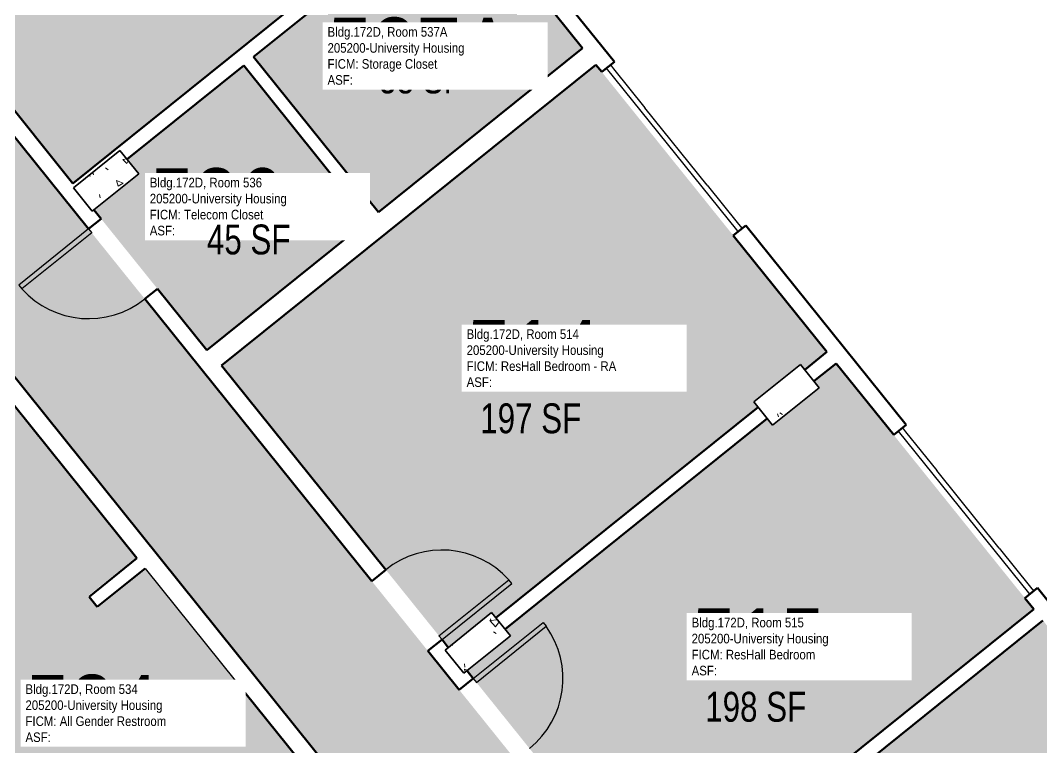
# Model space of a CAD drawing. Extents: x 69237155 to 69239788, y 27657308 to 27659623.
# Drawn here: x 69238760.2 to 69239170, y 27658327.5 to 27658619.5 of the extents above; entities that cross this region are included whole.
import ezdxf
from ezdxf.enums import TextEntityAlignment as Align

# ---------------------------------------------------------------- set-up
doc = ezdxf.new("R2010")
doc.units = 0
doc.header["$LTSCALE"] = 100
doc.header["$MEASUREMENT"] = 0
for name, color, linetype in [('A-COLS', 5, 'CONTINUOUS'), ('A-DOOR', 2, 'CONTINUOUS'), ('A-GLAZ', 1, 'CONTINUOUS'), ('A-IDEN-RNUM', 7, 'CONTINUOUS'), ('A-IDEN-SNUM', 4, 'CONTINUOUS'), ('A-IDEN-VNUM', 4, 'CONTINUOUS'), ('A-WALL', 5, 'CONTINUOUS'), ('AREA-TEXT', 3, 'CONTINUOUS'), ('Rooms-Category-Color', 7, 'CONTINUOUS'), ('Rooms-College-Color', 7, 'CONTINUOUS'), ('Rooms-Department-Color', 7, 'CONTINUOUS'), ('Rooms-Division-Color', 7, 'CONTINUOUS'), ('Rooms-Information', 7, 'CONTINUOUS')]:
    doc.layers.add(name, color=color, linetype=linetype)
doc.styles.add('CP_AREA', font='arial.ttf', dxfattribs={"height": 15})
doc.styles.add('CP_ROOMSNUMBER', font='arial.ttf', dxfattribs={"height": 1})
doc.styles.add('CP_ROOMVNUMBER', font='arial.ttf', dxfattribs={"width": 0.85, "height": 0.075})

# ---------------------------------------------------------------- blocks, each defined once
blk = doc.blocks.new('08_Single-Flush - 08 Door_Single-Flush  3_-0_ x 7_-0_-5934603-LEVEL 5')
at = {"layer": 'A-DOOR', "color": 7}
for p, q in [((16, 3.62), (16, 39.57)), ((18, 39.57), (16, 39.57)), ((18, 3.62), (18, 39.57)), ((18, 3.62), (16, 3.62))]:
    blk.add_line(p, q, dxfattribs=at)
at = {"layer": 'A-DOOR', "lineweight": 25}
blk.add_arc((18, 3.62), 36, 93.1847, 180, dxfattribs=at)
blk = doc.blocks.new('08_Single-Flush - 08 Door_Single-Flush  3_-0_ x 7_-0_-5934602-LEVEL 5')
at = {"layer": 'A-DOOR', "color": 7}
for p, q in [((16, -3.62), (16, -39.57)), ((18, -3.62), (16, -3.62)), ((18, -3.62), (18, -39.57)), ((18, -39.57), (16, -39.57))]:
    blk.add_line(p, q, dxfattribs=at)
at = {"layer": 'A-DOOR', "lineweight": 25}
blk.add_arc((18, -3.62), 36, 180, 266.8153, dxfattribs=at)
blk = doc.blocks.new('08_Single-Flush - 08 Door_Single-Flush  3_-0_ x 7_-0_ - 45 MIN-2697103-LEVEL 5')
at = {"layer": 'A-DOOR', "color": 7}
for p, q in [((16, 3.25), (16, 39.19)), ((18, 39.19), (16, 39.19)), ((18, 3.25), (18, 39.19)), ((18, 3.25), (16, 3.25))]:
    blk.add_line(p, q, dxfattribs=at)
at = {"layer": 'A-DOOR', "lineweight": 25}
blk.add_arc((18, 3.25), 36, 93.1847, 180, dxfattribs=at)

msp = doc.modelspace()

# ---------------------------------------------------------------- hatches: boundary and pattern name
at = {"layer": 'A-COLS', "lineweight": 5}
h = msp.add_hatch(dxfattribs=at)
h.set_pattern_fill('FP_9', color=256, angle=-51.2071, style=0, pattern_type=2)
h.set_pattern_definition([(8.793, (69237985.663, 27658391.619), (19.1337, -19.9577), [2.88, -31.68]), (313.793, (69237985.663, 27658391.619), (15.0201, 25.2405), [2.304, -25.344]), (59.244, (69237987.258, 27658389.955), (34.1539, 5.28216), [2.448, -26.924]), (4.977, (69237990.723, 27658397.396), (26.6445, -31.7803), [4.32, -47.52]), (55.429, (69237992.943, 27658394.75), (51.6444, 4.4977), [3.671, -40.386]), (309.977, (69237990.723, 27658397.396), (51.6445, 4.4976), [3.456, -38.016]), (339.793, (69237992.347, 27658393.422), (7.059, -26.7316), [2.88, -31.68]), (284.793, (69237992.347, 27658393.422), (25.3737, 14.7939), [2.304, -25.344]), (30.244, (69237992.935, 27658391.194), (32.4325, -11.93826), [2.448, -26.924]), (356.2929, (69237985.663, 27658391.619), (8.77226, 9.3093), [1.267, -23.77, 1.267, -24.461, -25.44]), (356.2929, (69237985.663, 27658391.619), (8.77226, 9.3093), [-50.765, 1.267, -24.173]), (326.2929, (69237985.663, 27658391.619), (17.57708, 4.7394), [1.267, -13.402, 1.267, -23.194, -9.696]), (326.2929, (69237985.663, 27658391.619), (17.57708, 4.7394), [-39.13, 1.267, -8.429]), (286.2929, (69237979.221, 27658397.26), (14.85184, -14.15585), [1.267, -8.333, 1.267, -28.685, -39.744]), (286.2929, (69237979.221, 27658397.26), (14.85184, -14.15585), [-39.552, 1.267, -38.477]), (276.293, (69237976.332, 27658399.789), (19.3809, -11.8611), [1.267, -11.213, 1.267, -18.624, -28.224]), (276.293, (69237976.332, 27658399.789), (19.3809, -11.8611), [-32.371, 1.267, -26.957])])
h.paths.add_polyline_path([(69238789, 27658542.83), (69238807.7, 27658557.86), (69238800.18, 27658567.21), (69238781.48, 27658552.18), (69238782.09, 27658551.42)], flags=0)
h = msp.add_hatch(dxfattribs=at)
h.set_pattern_fill('FP_11', color=256, angle=-51.2071, style=0, pattern_type=2)
h.set_pattern_definition([(8.793, (69237985.664, 27658391.619), (19.1337, -19.9577), [2.88, -31.68]), (313.793, (69237985.664, 27658391.62), (15.02014, 25.2405), [2.304, -25.344]), (59.244, (69237987.257, 27658389.955), (34.1539, 5.28216), [2.448, -26.924]), (4.977, (69237990.723, 27658397.396), (26.6445, -31.7803), [4.32, -47.52]), (55.429, (69237992.943, 27658394.748), (51.6444, 4.4977), [3.671, -40.386]), (309.977, (69237990.723, 27658397.396), (51.6445, 4.4976), [3.456, -38.016]), (339.793, (69237992.347, 27658393.422), (7.059, -26.7316), [2.88, -31.68]), (284.793, (69237992.347, 27658393.422), (25.37374, 14.7939), [2.304, -25.344]), (30.244, (69237992.935, 27658391.195), (32.4325, -11.93826), [2.448, -26.924]), (356.2929, (69237985.664, 27658391.619), (8.77226, 9.3093), [1.267, -23.77, 1.267, -24.461, -25.44]), (356.2929, (69237985.664, 27658391.619), (8.77226, 9.3093), [-50.765, 1.267, -24.173]), (326.2929, (69237985.664, 27658391.619), (17.57708, 4.7394), [1.267, -13.402, 1.267, -23.194, -9.696]), (326.2929, (69237985.664, 27658391.619), (17.57708, 4.7394), [-39.13, 1.267, -8.429]), (286.2929, (69237979.221, 27658397.26), (14.85184, -14.15585), [1.267, -8.333, 1.267, -28.685, -39.744]), (286.2929, (69237979.221, 27658397.26), (14.85184, -14.15585), [-39.552, 1.267, -38.477]), (276.2929, (69237976.332, 27658399.79), (19.3809, -11.8611), [1.267, -11.213, 1.267, -18.624, -28.224]), (276.2929, (69237976.332, 27658399.79), (19.3809, -11.8611), [-32.371, 1.267, -26.957])])
h.paths.add_polyline_path([(69239062.08, 27658456.9), (69239080.78, 27658471.94), (69239073.27, 27658481.29), (69239054.56, 27658466.26), (69239059.96, 27658459.54)], flags=0)
h = msp.add_hatch(dxfattribs=at)
h.set_pattern_fill('FP_7', color=256, angle=-51.2071, style=0, pattern_type=2)
h.set_pattern_definition([(8.793, (69237985.663, 27658391.618), (19.1337, -19.9577), [2.88, -31.68]), (313.793, (69237985.663, 27658391.618), (15.0201, 25.2405), [2.304, -25.344]), (59.244, (69237987.258, 27658389.956), (34.1539, 5.28216), [2.448, -26.924]), (4.977, (69237990.723, 27658397.396), (26.6445, -31.7803), [4.32, -47.52]), (55.429, (69237992.943, 27658394.748), (51.6444, 4.4977), [3.671, -40.386]), (309.977, (69237990.723, 27658397.396), (51.6445, 4.4976), [3.456, -38.016]), (339.793, (69237992.347, 27658393.421), (7.059, -26.7316), [2.88, -31.68]), (284.793, (69237992.347, 27658393.421), (25.3737, 14.7939), [2.304, -25.344]), (30.244, (69237992.935, 27658391.195), (32.4325, -11.93826), [2.448, -26.924]), (356.2929, (69237985.663, 27658391.618), (8.77226, 9.3093), [1.267, -23.77, 1.267, -24.461, -25.44]), (356.2929, (69237985.663, 27658391.618), (8.77226, 9.3093), [-50.765, 1.267, -24.173]), (326.2929, (69237985.663, 27658391.618), (17.57708, 4.7394), [1.267, -13.402, 1.267, -23.194, -9.696]), (326.2929, (69237985.663, 27658391.618), (17.57708, 4.7394), [-39.13, 1.267, -8.429]), (286.2929, (69237979.221, 27658397.26), (14.85184, -14.15585), [1.267, -8.333, 1.267, -28.685, -39.744]), (286.2929, (69237979.221, 27658397.26), (14.85184, -14.15585), [-39.552, 1.267, -38.477]), (276.293, (69237976.331, 27658399.79), (19.3809, -11.8611), [1.267, -11.213, 1.267, -18.624, -28.224]), (276.293, (69237976.331, 27658399.79), (19.3809, -11.8611), [-32.371, 1.267, -26.957])])
h.paths.add_polyline_path([(69238938.14, 27658357.28), (69238956.85, 27658372.32), (69238949.33, 27658381.67), (69238930.62, 27658366.63), (69238932.52, 27658364.27)], flags=0)
at = {"layer": 'Rooms-Category-Color', "true_color": 0x728ef3}
for points in [[(69238731.73, 27658615.52), (69238781.19, 27658554), (69238799.18, 27658568.46), (69238848.06, 27658607.75), (69238850.16, 27658609.43), (69238934.56, 27658677.28), (69238957.8, 27658695.95), (69238812.24, 27658960.8), (69238803.91, 27658956.22), (69238802.63, 27658958.56), (69238599.16, 27658795.02), (69238599.95, 27658794.04), (69238592.54, 27658788.09), (69238606.73, 27658770.44), (69238625.02, 27658785.13), (69238632.53, 27658775.78), (69238614.25, 27658761.08), (69238652.35, 27658713.68), (69238653.94, 27658711.71), (69238654.23, 27658711.94), (69238659.44, 27658705.46), (69238703.52, 27658650.62)], [(69238935.71, 27658670.66), (69238853.79, 27658604.81), (69238903.93, 27658542.44), (69238985.85, 27658608.29)], [(69239074.98, 27658479.16), (69239083.89, 27658486.31), (69238991.17, 27658601.66), (69238907.2, 27658534.17), (69238840.92, 27658480.89), (69238931.92, 27658367.68), (69238949.33, 27658381.67), (69238951.05, 27658379.53), (69239056.28, 27658464.12), (69239054.56, 27658466.26), (69239073.27, 27658481.29)], [(69239087.57, 27658481.73), (69239078.67, 27658474.58), (69239080.78, 27658471.94), (69239062.08, 27658456.9), (69239059.96, 27658459.54), (69238954.73, 27658374.95), (69238956.85, 27658372.32), (69238939.44, 27658358.33), (69239045.93, 27658225.86), (69239118.08, 27658283.85), (69239088.8, 27658320.27), (69239166.9, 27658383.04)], [(69239269.57, 27658237.51), (69239278.26, 27658244.5), (69239170.58, 27658378.46), (69239097.06, 27658319.37), (69239126.34, 27658282.95), (69239049.61, 27658221.28), (69239128.02, 27658123.73), (69239269.57, 27658237.51)]]:
    msp.add_hatch(color=171, dxfattribs=at).paths.add_polyline_path(points)
at = {"layer": 'Rooms-Category-Color', "true_color": 0xadadad}
for points in [[(69239572.1, 27657555.24), (69239574.29, 27657557), (69239518.15, 27657626.85), (69239434.3, 27657731.16), (69239326, 27657865.88), (69239322.04, 27657870.81), (69239238.22, 27657975.07), (69239126.13, 27658114.51), (69239042.12, 27658219.02), (69238933.79, 27658353.78), (69238929.83, 27658358.71), (69238835.31, 27658476.3), (69238832.61, 27658479.66), (69238832.61, 27658479.66), (69238784.64, 27658539.33), (69238778.04, 27658547.54), (69238726.67, 27658611.45), (69238679.62, 27658573.62), (69238751.24, 27658484.51), (69238754.73, 27658480.18), (69238754.68, 27658480.14), (69238819.85, 27658399.06), (69238848.72, 27658363.15), (69238920.07, 27658274.38), (69238920.07, 27658274.38), (69238928.1, 27658264.39), (69238971.25, 27658210.71), (69238971.61, 27658210.27), (69238973.69, 27658207.77), (69239030.39, 27658137.24), (69239077.03, 27658079.22), (69239079.1, 27658076.63), (69239079.73, 27658075.85), (69239176.95, 27657954.9), (69239275.39, 27657832.43), (69239471.26, 27657588.76), (69239475.05, 27657584.05), (69239511.34, 27657538.91), (69239511.31, 27657538.89), (69239517.05, 27657531.74), (69239527.18, 27657519.14), (69239527.69, 27657519.54)], [(69238807.7, 27658557.86), (69238789.71, 27658543.4), (69238835.01, 27658487.04), (69238835.64, 27658487.55), (69238899.83, 27658539.15), (69238849.85, 27658601.33), (69238803.02, 27658563.68)], [(69238751.33, 27658274.73), (69238782.07, 27658299.44), (69238785.67, 27658294.96), (69238766.48, 27658279.53), (69238826.74, 27658204.56), (69238829.72, 27658200.86), (69238848.91, 27658216.29), (69238910.23, 27658140), (69238903.8, 27658134.83), (69238868.95, 27658178.19), (69238846.4, 27658206.25), (69238828.74, 27658192.06), (69238827.84, 27658191.33), (69238814.44, 27658180.56), (69238837, 27658152.5), (69238871.85, 27658109.14), (69238865.42, 27658103.97), (69238830.57, 27658147.33), (69238808.01, 27658175.39), (69238776.06, 27658149.7), (69238798.61, 27658121.64), (69238833.46, 27658078.29), (69238827.03, 27658073.12), (69238792.18, 27658116.48), (69238769.62, 27658144.53), (69238737.67, 27658118.85), (69238760.22, 27658090.79), (69238795.07, 27658047.43), (69238788.64, 27658042.26), (69238753.79, 27658085.62), (69238731.24, 27658113.68), (69238699.28, 27658087.99), (69238721.84, 27658059.93), (69238756.03, 27658017.41), (69238736.8, 27658001.95), (69238774.9, 27657954.56), (69238774.9, 27657954.56), (69238828.88, 27657887.4), (69238879.1, 27657927.76), (69238907.94, 27657950.95), (69238866.59, 27658002.39), (69238838.53, 27657979.83), (69238853.57, 27657961.13), (69238848.7, 27657957.21), (69238821.69, 27657990.81), (69238861.05, 27658022.44), (69238891.82, 27657984.17), (69238891.82, 27657984.17), (69238914.37, 27657956.11), (69238945.94, 27657981.49), (69238923.38, 27658009.55), (69238891.95, 27658048.65), (69238898.38, 27658053.81), (69238933.27, 27658010.41), (69238933.27, 27658010.41), (69238955.83, 27657982.35), (69238987.39, 27658007.72), (69238964.83, 27658035.78), (69238964.84, 27658035.78), (69238930.61, 27658078.36), (69238948.35, 27658092.61), (69238948.03, 27658093), (69238961.09, 27658103.5), (69238969.46, 27658093.08), (69239022.58, 27658135.77), (69238970.59, 27658200.47), (69238950.73, 27658184.5), (69238946.03, 27658190.35), (69238961.94, 27658203.14), (69238918.71, 27658256.92), (69238918.32, 27658256.61), (69238913.93, 27658262.07), (69238898.41, 27658249.59), (69238894.49, 27658254.46), (69238913.76, 27658269.96), (69238850.26, 27658348.96), (69238831.03, 27658333.5), (69238827.12, 27658338.37), (69238846.69, 27658354.1), (69238810.58, 27658399.02), (69238791.16, 27658383.41), (69238787.56, 27658387.89), (69238787.37, 27658387.73), (69238787.25, 27658388.28), (69238806.33, 27658403.61), (69238748.84, 27658475.13), (69238729.57, 27658459.63), (69238725.92, 27658464.08), (69238725.97, 27658464.11), (69238746.22, 27658480.39), (69238682.04, 27658560.23), (69238615.47, 27658506.71), (69238633.04, 27658484.85), (69238683.24, 27658422.39), (69238664.05, 27658406.96), (69238720.2, 27658337.11), (69238739.39, 27658352.54), (69238743.31, 27658347.67), (69238712.59, 27658322.97), (69238710.94, 27658325.02), (69238655.73, 27658393.71), (69238627.67, 27658371.15), (69238685.19, 27658299.59), (69238680.32, 27658295.68), (69238622.8, 27658367.24), (69238589.68, 27658340.61), (69238647.2, 27658269.05), (69238642.33, 27658265.13), (69238584.81, 27658336.69), (69238551.68, 27658310.07), (69238609.2, 27658238.51), (69238604.33, 27658234.59), (69238546.81, 27658306.15), (69238513.69, 27658279.53), (69238571.21, 27658207.97), (69238571.21, 27658207.97), (69238608.64, 27658161.4), (69238608.64, 27658161.4), (69238666.28, 27658089.68), (69238699.41, 27658116.31), (69238641.77, 27658188.02), (69238646.64, 27658191.94), (69238704.28, 27658120.23), (69238737.4, 27658146.85), (69238679.76, 27658218.56), (69238684.63, 27658222.48), (69238742.27, 27658150.77), (69238808.31, 27658203.85), (69238752.98, 27658272.69)]]:
    msp.add_hatch(color=253, dxfattribs=at).paths.add_polyline_path(points)
at = {"layer": 'Rooms-College-Color', "true_color": 0xadadad}
for points in [[(69238731.73, 27658615.52), (69238781.19, 27658554), (69238799.18, 27658568.46), (69238848.06, 27658607.75), (69238850.16, 27658609.43), (69238934.56, 27658677.28), (69238957.8, 27658695.95), (69238812.24, 27658960.8), (69238803.91, 27658956.22), (69238802.63, 27658958.56), (69238599.16, 27658795.02), (69238599.95, 27658794.04), (69238592.54, 27658788.09), (69238606.73, 27658770.44), (69238625.02, 27658785.13), (69238632.53, 27658775.78), (69238614.25, 27658761.08), (69238652.35, 27658713.68), (69238653.94, 27658711.71), (69238654.23, 27658711.94), (69238659.44, 27658705.46), (69238703.52, 27658650.62)], [(69238935.71, 27658670.66), (69238853.79, 27658604.81), (69238903.93, 27658542.44), (69238985.85, 27658608.29)], [(69239572.1, 27657555.24), (69239574.29, 27657557), (69239518.15, 27657626.85), (69239434.3, 27657731.16), (69239326, 27657865.88), (69239322.04, 27657870.81), (69239238.22, 27657975.07), (69239126.13, 27658114.51), (69239042.12, 27658219.02), (69238933.79, 27658353.78), (69238929.83, 27658358.71), (69238835.31, 27658476.3), (69238832.61, 27658479.66), (69238832.61, 27658479.66), (69238784.64, 27658539.33), (69238778.04, 27658547.54), (69238726.67, 27658611.45), (69238679.62, 27658573.62), (69238751.24, 27658484.51), (69238754.73, 27658480.18), (69238754.68, 27658480.14), (69238819.85, 27658399.06), (69238848.72, 27658363.15), (69238920.07, 27658274.38), (69238920.07, 27658274.38), (69238928.1, 27658264.39), (69238971.25, 27658210.71), (69238971.61, 27658210.27), (69238973.69, 27658207.77), (69239030.39, 27658137.24), (69239077.03, 27658079.22), (69239079.1, 27658076.63), (69239079.73, 27658075.85), (69239176.95, 27657954.9), (69239275.39, 27657832.43), (69239471.26, 27657588.76), (69239475.05, 27657584.05), (69239511.34, 27657538.91), (69239511.31, 27657538.89), (69239517.05, 27657531.74), (69239527.18, 27657519.14), (69239527.69, 27657519.54)], [(69238807.7, 27658557.86), (69238789.71, 27658543.4), (69238835.01, 27658487.04), (69238835.64, 27658487.55), (69238899.83, 27658539.15), (69238849.85, 27658601.33), (69238803.02, 27658563.68)], [(69239074.98, 27658479.16), (69239083.89, 27658486.31), (69238991.17, 27658601.66), (69238907.2, 27658534.17), (69238840.92, 27658480.89), (69238931.92, 27658367.68), (69238949.33, 27658381.67), (69238951.05, 27658379.53), (69239056.28, 27658464.12), (69239054.56, 27658466.26), (69239073.27, 27658481.29)], [(69238751.33, 27658274.73), (69238782.07, 27658299.44), (69238785.67, 27658294.96), (69238766.48, 27658279.53), (69238826.74, 27658204.56), (69238829.72, 27658200.86), (69238848.91, 27658216.29), (69238910.23, 27658140), (69238903.8, 27658134.83), (69238868.95, 27658178.19), (69238846.4, 27658206.25), (69238828.74, 27658192.06), (69238827.84, 27658191.33), (69238814.44, 27658180.56), (69238837, 27658152.5), (69238871.85, 27658109.14), (69238865.42, 27658103.97), (69238830.57, 27658147.33), (69238808.01, 27658175.39), (69238776.06, 27658149.7), (69238798.61, 27658121.64), (69238833.46, 27658078.29), (69238827.03, 27658073.12), (69238792.18, 27658116.48), (69238769.62, 27658144.53), (69238737.67, 27658118.85), (69238760.22, 27658090.79), (69238795.07, 27658047.43), (69238788.64, 27658042.26), (69238753.79, 27658085.62), (69238731.24, 27658113.68), (69238699.28, 27658087.99), (69238721.84, 27658059.93), (69238756.03, 27658017.41), (69238736.8, 27658001.95), (69238774.9, 27657954.56), (69238774.9, 27657954.56), (69238828.88, 27657887.4), (69238879.1, 27657927.76), (69238907.94, 27657950.95), (69238866.59, 27658002.39), (69238838.53, 27657979.83), (69238853.57, 27657961.13), (69238848.7, 27657957.21), (69238821.69, 27657990.81), (69238861.05, 27658022.44), (69238891.82, 27657984.17), (69238891.82, 27657984.17), (69238914.37, 27657956.11), (69238945.94, 27657981.49), (69238923.38, 27658009.55), (69238891.95, 27658048.65), (69238898.38, 27658053.81), (69238933.27, 27658010.41), (69238933.27, 27658010.41), (69238955.83, 27657982.35), (69238987.39, 27658007.72), (69238964.83, 27658035.78), (69238964.84, 27658035.78), (69238930.61, 27658078.36), (69238948.35, 27658092.61), (69238948.03, 27658093), (69238961.09, 27658103.5), (69238969.46, 27658093.08), (69239022.58, 27658135.77), (69238970.59, 27658200.47), (69238950.73, 27658184.5), (69238946.03, 27658190.35), (69238961.94, 27658203.14), (69238918.71, 27658256.92), (69238918.32, 27658256.61), (69238913.93, 27658262.07), (69238898.41, 27658249.59), (69238894.49, 27658254.46), (69238913.76, 27658269.96), (69238850.26, 27658348.96), (69238831.03, 27658333.5), (69238827.12, 27658338.37), (69238846.69, 27658354.1), (69238810.58, 27658399.02), (69238791.16, 27658383.41), (69238787.56, 27658387.89), (69238787.37, 27658387.73), (69238787.25, 27658388.28), (69238806.33, 27658403.61), (69238748.84, 27658475.13), (69238729.57, 27658459.63), (69238725.92, 27658464.08), (69238725.97, 27658464.11), (69238746.22, 27658480.39), (69238682.04, 27658560.23), (69238615.47, 27658506.71), (69238633.04, 27658484.85), (69238683.24, 27658422.39), (69238664.05, 27658406.96), (69238720.2, 27658337.11), (69238739.39, 27658352.54), (69238743.31, 27658347.67), (69238712.59, 27658322.97), (69238710.94, 27658325.02), (69238655.73, 27658393.71), (69238627.67, 27658371.15), (69238685.19, 27658299.59), (69238680.32, 27658295.68), (69238622.8, 27658367.24), (69238589.68, 27658340.61), (69238647.2, 27658269.05), (69238642.33, 27658265.13), (69238584.81, 27658336.69), (69238551.68, 27658310.07), (69238609.2, 27658238.51), (69238604.33, 27658234.59), (69238546.81, 27658306.15), (69238513.69, 27658279.53), (69238571.21, 27658207.97), (69238571.21, 27658207.97), (69238608.64, 27658161.4), (69238608.64, 27658161.4), (69238666.28, 27658089.68), (69238699.41, 27658116.31), (69238641.77, 27658188.02), (69238646.64, 27658191.94), (69238704.28, 27658120.23), (69238737.4, 27658146.85), (69238679.76, 27658218.56), (69238684.63, 27658222.48), (69238742.27, 27658150.77), (69238808.31, 27658203.85), (69238752.98, 27658272.69)], [(69239087.57, 27658481.73), (69239078.67, 27658474.58), (69239080.78, 27658471.94), (69239062.08, 27658456.9), (69239059.96, 27658459.54), (69238954.73, 27658374.95), (69238956.85, 27658372.32), (69238939.44, 27658358.33), (69239045.93, 27658225.86), (69239118.08, 27658283.85), (69239088.8, 27658320.27), (69239166.9, 27658383.04)], [(69239269.57, 27658237.51), (69239278.26, 27658244.5), (69239170.58, 27658378.46), (69239097.06, 27658319.37), (69239126.34, 27658282.95), (69239049.61, 27658221.28), (69239128.02, 27658123.73), (69239269.57, 27658237.51)]]:
    msp.add_hatch(color=253, dxfattribs=at).paths.add_polyline_path(points)
at = {"layer": 'Rooms-Department-Color', "true_color": 0x604aed}
for points in [[(69238731.73, 27658615.52), (69238781.19, 27658554), (69238799.18, 27658568.46), (69238848.06, 27658607.75), (69238850.16, 27658609.43), (69238934.56, 27658677.28), (69238957.8, 27658695.95), (69238812.24, 27658960.8), (69238803.91, 27658956.22), (69238802.63, 27658958.56), (69238599.16, 27658795.02), (69238599.95, 27658794.04), (69238592.54, 27658788.09), (69238606.73, 27658770.44), (69238625.02, 27658785.13), (69238632.53, 27658775.78), (69238614.25, 27658761.08), (69238652.35, 27658713.68), (69238653.94, 27658711.71), (69238654.23, 27658711.94), (69238659.44, 27658705.46), (69238703.52, 27658650.62)], [(69238935.71, 27658670.66), (69238853.79, 27658604.81), (69238903.93, 27658542.44), (69238985.85, 27658608.29)], [(69239074.98, 27658479.16), (69239083.89, 27658486.31), (69238991.17, 27658601.66), (69238907.2, 27658534.17), (69238840.92, 27658480.89), (69238931.92, 27658367.68), (69238949.33, 27658381.67), (69238951.05, 27658379.53), (69239056.28, 27658464.12), (69239054.56, 27658466.26), (69239073.27, 27658481.29)], [(69239087.57, 27658481.73), (69239078.67, 27658474.58), (69239080.78, 27658471.94), (69239062.08, 27658456.9), (69239059.96, 27658459.54), (69238954.73, 27658374.95), (69238956.85, 27658372.32), (69238939.44, 27658358.33), (69239045.93, 27658225.86), (69239118.08, 27658283.85), (69239088.8, 27658320.27), (69239166.9, 27658383.04)], [(69239269.57, 27658237.51), (69239278.26, 27658244.5), (69239170.58, 27658378.46), (69239097.06, 27658319.37), (69239126.34, 27658282.95), (69239049.61, 27658221.28), (69239128.02, 27658123.73), (69239269.57, 27658237.51)]]:
    msp.add_hatch(color=173, dxfattribs=at).paths.add_polyline_path(points)
at = {"layer": 'Rooms-Department-Color', "true_color": 0xacacac}
for points in [[(69239572.1, 27657555.24), (69239574.29, 27657557), (69239518.15, 27657626.85), (69239434.3, 27657731.16), (69239326, 27657865.88), (69239322.04, 27657870.81), (69239238.22, 27657975.07), (69239126.13, 27658114.51), (69239042.12, 27658219.02), (69238933.79, 27658353.78), (69238929.83, 27658358.71), (69238835.31, 27658476.3), (69238832.61, 27658479.66), (69238832.61, 27658479.66), (69238784.64, 27658539.33), (69238778.04, 27658547.54), (69238726.67, 27658611.45), (69238679.62, 27658573.62), (69238751.24, 27658484.51), (69238754.73, 27658480.18), (69238754.68, 27658480.14), (69238819.85, 27658399.06), (69238848.72, 27658363.15), (69238920.07, 27658274.38), (69238920.07, 27658274.38), (69238928.1, 27658264.39), (69238971.25, 27658210.71), (69238971.61, 27658210.27), (69238973.69, 27658207.77), (69239030.39, 27658137.24), (69239077.03, 27658079.22), (69239079.1, 27658076.63), (69239079.73, 27658075.85), (69239176.95, 27657954.9), (69239275.39, 27657832.43), (69239471.26, 27657588.76), (69239475.05, 27657584.05), (69239511.34, 27657538.91), (69239511.31, 27657538.89), (69239517.05, 27657531.74), (69239527.18, 27657519.14), (69239527.69, 27657519.54)], [(69238807.7, 27658557.86), (69238789.71, 27658543.4), (69238835.01, 27658487.04), (69238835.64, 27658487.55), (69238899.83, 27658539.15), (69238849.85, 27658601.33), (69238803.02, 27658563.68)], [(69238751.33, 27658274.73), (69238782.07, 27658299.44), (69238785.67, 27658294.96), (69238766.48, 27658279.53), (69238826.74, 27658204.56), (69238829.72, 27658200.86), (69238848.91, 27658216.29), (69238910.23, 27658140), (69238903.8, 27658134.83), (69238868.95, 27658178.19), (69238846.4, 27658206.25), (69238828.74, 27658192.06), (69238827.84, 27658191.33), (69238814.44, 27658180.56), (69238837, 27658152.5), (69238871.85, 27658109.14), (69238865.42, 27658103.97), (69238830.57, 27658147.33), (69238808.01, 27658175.39), (69238776.06, 27658149.7), (69238798.61, 27658121.64), (69238833.46, 27658078.29), (69238827.03, 27658073.12), (69238792.18, 27658116.48), (69238769.62, 27658144.53), (69238737.67, 27658118.85), (69238760.22, 27658090.79), (69238795.07, 27658047.43), (69238788.64, 27658042.26), (69238753.79, 27658085.62), (69238731.24, 27658113.68), (69238699.28, 27658087.99), (69238721.84, 27658059.93), (69238756.03, 27658017.41), (69238736.8, 27658001.95), (69238774.9, 27657954.56), (69238774.9, 27657954.56), (69238828.88, 27657887.4), (69238879.1, 27657927.76), (69238907.94, 27657950.95), (69238866.59, 27658002.39), (69238838.53, 27657979.83), (69238853.57, 27657961.13), (69238848.7, 27657957.21), (69238821.69, 27657990.81), (69238861.05, 27658022.44), (69238891.82, 27657984.17), (69238891.82, 27657984.17), (69238914.37, 27657956.11), (69238945.94, 27657981.49), (69238923.38, 27658009.55), (69238891.95, 27658048.65), (69238898.38, 27658053.81), (69238933.27, 27658010.41), (69238933.27, 27658010.41), (69238955.83, 27657982.35), (69238987.39, 27658007.72), (69238964.83, 27658035.78), (69238964.84, 27658035.78), (69238930.61, 27658078.36), (69238948.35, 27658092.61), (69238948.03, 27658093), (69238961.09, 27658103.5), (69238969.46, 27658093.08), (69239022.58, 27658135.77), (69238970.59, 27658200.47), (69238950.73, 27658184.5), (69238946.03, 27658190.35), (69238961.94, 27658203.14), (69238918.71, 27658256.92), (69238918.32, 27658256.61), (69238913.93, 27658262.07), (69238898.41, 27658249.59), (69238894.49, 27658254.46), (69238913.76, 27658269.96), (69238850.26, 27658348.96), (69238831.03, 27658333.5), (69238827.12, 27658338.37), (69238846.69, 27658354.1), (69238810.58, 27658399.02), (69238791.16, 27658383.41), (69238787.56, 27658387.89), (69238787.37, 27658387.73), (69238787.25, 27658388.28), (69238806.33, 27658403.61), (69238748.84, 27658475.13), (69238729.57, 27658459.63), (69238725.92, 27658464.08), (69238725.97, 27658464.11), (69238746.22, 27658480.39), (69238682.04, 27658560.23), (69238615.47, 27658506.71), (69238633.04, 27658484.85), (69238683.24, 27658422.39), (69238664.05, 27658406.96), (69238720.2, 27658337.11), (69238739.39, 27658352.54), (69238743.31, 27658347.67), (69238712.59, 27658322.97), (69238710.94, 27658325.02), (69238655.73, 27658393.71), (69238627.67, 27658371.15), (69238685.19, 27658299.59), (69238680.32, 27658295.68), (69238622.8, 27658367.24), (69238589.68, 27658340.61), (69238647.2, 27658269.05), (69238642.33, 27658265.13), (69238584.81, 27658336.69), (69238551.68, 27658310.07), (69238609.2, 27658238.51), (69238604.33, 27658234.59), (69238546.81, 27658306.15), (69238513.69, 27658279.53), (69238571.21, 27658207.97), (69238571.21, 27658207.97), (69238608.64, 27658161.4), (69238608.64, 27658161.4), (69238666.28, 27658089.68), (69238699.41, 27658116.31), (69238641.77, 27658188.02), (69238646.64, 27658191.94), (69238704.28, 27658120.23), (69238737.4, 27658146.85), (69238679.76, 27658218.56), (69238684.63, 27658222.48), (69238742.27, 27658150.77), (69238808.31, 27658203.85), (69238752.98, 27658272.69)]]:
    msp.add_hatch(color=253, dxfattribs=at).paths.add_polyline_path(points)
at = {"layer": 'Rooms-Division-Color', "true_color": 0x604aed}
for points in [[(69238731.73, 27658615.52), (69238781.19, 27658554), (69238799.18, 27658568.46), (69238848.06, 27658607.75), (69238850.16, 27658609.43), (69238934.56, 27658677.28), (69238957.8, 27658695.95), (69238812.24, 27658960.8), (69238803.91, 27658956.22), (69238802.63, 27658958.56), (69238599.16, 27658795.02), (69238599.95, 27658794.04), (69238592.54, 27658788.09), (69238606.73, 27658770.44), (69238625.02, 27658785.13), (69238632.53, 27658775.78), (69238614.25, 27658761.08), (69238652.35, 27658713.68), (69238653.94, 27658711.71), (69238654.23, 27658711.94), (69238659.44, 27658705.46), (69238703.52, 27658650.62)], [(69238935.71, 27658670.66), (69238853.79, 27658604.81), (69238903.93, 27658542.44), (69238985.85, 27658608.29)], [(69239074.98, 27658479.16), (69239083.89, 27658486.31), (69238991.17, 27658601.66), (69238907.2, 27658534.17), (69238840.92, 27658480.89), (69238931.92, 27658367.68), (69238949.33, 27658381.67), (69238951.05, 27658379.53), (69239056.28, 27658464.12), (69239054.56, 27658466.26), (69239073.27, 27658481.29)], [(69239087.57, 27658481.73), (69239078.67, 27658474.58), (69239080.78, 27658471.94), (69239062.08, 27658456.9), (69239059.96, 27658459.54), (69238954.73, 27658374.95), (69238956.85, 27658372.32), (69238939.44, 27658358.33), (69239045.93, 27658225.86), (69239118.08, 27658283.85), (69239088.8, 27658320.27), (69239166.9, 27658383.04)], [(69239269.57, 27658237.51), (69239278.26, 27658244.5), (69239170.58, 27658378.46), (69239097.06, 27658319.37), (69239126.34, 27658282.95), (69239049.61, 27658221.28), (69239128.02, 27658123.73), (69239269.57, 27658237.51)]]:
    msp.add_hatch(color=173, dxfattribs=at).paths.add_polyline_path(points)
at = {"layer": 'Rooms-Division-Color', "true_color": 0xadadad}
for points in [[(69239572.1, 27657555.24), (69239574.29, 27657557), (69239518.15, 27657626.85), (69239434.3, 27657731.16), (69239326, 27657865.88), (69239322.04, 27657870.81), (69239238.22, 27657975.07), (69239126.13, 27658114.51), (69239042.12, 27658219.02), (69238933.79, 27658353.78), (69238929.83, 27658358.71), (69238835.31, 27658476.3), (69238832.61, 27658479.66), (69238832.61, 27658479.66), (69238784.64, 27658539.33), (69238778.04, 27658547.54), (69238726.67, 27658611.45), (69238679.62, 27658573.62), (69238751.24, 27658484.51), (69238754.73, 27658480.18), (69238754.68, 27658480.14), (69238819.85, 27658399.06), (69238848.72, 27658363.15), (69238920.07, 27658274.38), (69238920.07, 27658274.38), (69238928.1, 27658264.39), (69238971.25, 27658210.71), (69238971.61, 27658210.27), (69238973.69, 27658207.77), (69239030.39, 27658137.24), (69239077.03, 27658079.22), (69239079.1, 27658076.63), (69239079.73, 27658075.85), (69239176.95, 27657954.9), (69239275.39, 27657832.43), (69239471.26, 27657588.76), (69239475.05, 27657584.05), (69239511.34, 27657538.91), (69239511.31, 27657538.89), (69239517.05, 27657531.74), (69239527.18, 27657519.14), (69239527.69, 27657519.54)], [(69238807.7, 27658557.86), (69238789.71, 27658543.4), (69238835.01, 27658487.04), (69238835.64, 27658487.55), (69238899.83, 27658539.15), (69238849.85, 27658601.33), (69238803.02, 27658563.68)], [(69238751.33, 27658274.73), (69238782.07, 27658299.44), (69238785.67, 27658294.96), (69238766.48, 27658279.53), (69238826.74, 27658204.56), (69238829.72, 27658200.86), (69238848.91, 27658216.29), (69238910.23, 27658140), (69238903.8, 27658134.83), (69238868.95, 27658178.19), (69238846.4, 27658206.25), (69238828.74, 27658192.06), (69238827.84, 27658191.33), (69238814.44, 27658180.56), (69238837, 27658152.5), (69238871.85, 27658109.14), (69238865.42, 27658103.97), (69238830.57, 27658147.33), (69238808.01, 27658175.39), (69238776.06, 27658149.7), (69238798.61, 27658121.64), (69238833.46, 27658078.29), (69238827.03, 27658073.12), (69238792.18, 27658116.48), (69238769.62, 27658144.53), (69238737.67, 27658118.85), (69238760.22, 27658090.79), (69238795.07, 27658047.43), (69238788.64, 27658042.26), (69238753.79, 27658085.62), (69238731.24, 27658113.68), (69238699.28, 27658087.99), (69238721.84, 27658059.93), (69238756.03, 27658017.41), (69238736.8, 27658001.95), (69238774.9, 27657954.56), (69238774.9, 27657954.56), (69238828.88, 27657887.4), (69238879.1, 27657927.76), (69238907.94, 27657950.95), (69238866.59, 27658002.39), (69238838.53, 27657979.83), (69238853.57, 27657961.13), (69238848.7, 27657957.21), (69238821.69, 27657990.81), (69238861.05, 27658022.44), (69238891.82, 27657984.17), (69238891.82, 27657984.17), (69238914.37, 27657956.11), (69238945.94, 27657981.49), (69238923.38, 27658009.55), (69238891.95, 27658048.65), (69238898.38, 27658053.81), (69238933.27, 27658010.41), (69238933.27, 27658010.41), (69238955.83, 27657982.35), (69238987.39, 27658007.72), (69238964.83, 27658035.78), (69238964.84, 27658035.78), (69238930.61, 27658078.36), (69238948.35, 27658092.61), (69238948.03, 27658093), (69238961.09, 27658103.5), (69238969.46, 27658093.08), (69239022.58, 27658135.77), (69238970.59, 27658200.47), (69238950.73, 27658184.5), (69238946.03, 27658190.35), (69238961.94, 27658203.14), (69238918.71, 27658256.92), (69238918.32, 27658256.61), (69238913.93, 27658262.07), (69238898.41, 27658249.59), (69238894.49, 27658254.46), (69238913.76, 27658269.96), (69238850.26, 27658348.96), (69238831.03, 27658333.5), (69238827.12, 27658338.37), (69238846.69, 27658354.1), (69238810.58, 27658399.02), (69238791.16, 27658383.41), (69238787.56, 27658387.89), (69238787.37, 27658387.73), (69238787.25, 27658388.28), (69238806.33, 27658403.61), (69238748.84, 27658475.13), (69238729.57, 27658459.63), (69238725.92, 27658464.08), (69238725.97, 27658464.11), (69238746.22, 27658480.39), (69238682.04, 27658560.23), (69238615.47, 27658506.71), (69238633.04, 27658484.85), (69238683.24, 27658422.39), (69238664.05, 27658406.96), (69238720.2, 27658337.11), (69238739.39, 27658352.54), (69238743.31, 27658347.67), (69238712.59, 27658322.97), (69238710.94, 27658325.02), (69238655.73, 27658393.71), (69238627.67, 27658371.15), (69238685.19, 27658299.59), (69238680.32, 27658295.68), (69238622.8, 27658367.24), (69238589.68, 27658340.61), (69238647.2, 27658269.05), (69238642.33, 27658265.13), (69238584.81, 27658336.69), (69238551.68, 27658310.07), (69238609.2, 27658238.51), (69238604.33, 27658234.59), (69238546.81, 27658306.15), (69238513.69, 27658279.53), (69238571.21, 27658207.97), (69238571.21, 27658207.97), (69238608.64, 27658161.4), (69238608.64, 27658161.4), (69238666.28, 27658089.68), (69238699.41, 27658116.31), (69238641.77, 27658188.02), (69238646.64, 27658191.94), (69238704.28, 27658120.23), (69238737.4, 27658146.85), (69238679.76, 27658218.56), (69238684.63, 27658222.48), (69238742.27, 27658150.77), (69238808.31, 27658203.85), (69238752.98, 27658272.69)]]:
    msp.add_hatch(color=253, dxfattribs=at).paths.add_polyline_path(points)

# ---------------------------------------------------------------- linework, layer by layer
at = {"layer": 'A-COLS', "lineweight": 35}
for p, q in [((69238800.18, 27658567.21), (69238781.48, 27658552.18)), ((69238807.7, 27658557.86), (69238800.18, 27658567.21)), ((69238789, 27658542.83), (69238807.7, 27658557.86)), ((69238781.48, 27658552.18), (69238789, 27658542.83)), ((69239073.27, 27658481.29), (69239054.56, 27658466.26)), ((69239080.78, 27658471.94), (69239073.27, 27658481.29)), ((69239062.08, 27658456.9), (69239080.78, 27658471.94)), ((69239054.56, 27658466.26), (69239062.08, 27658456.9)), ((69238949.33, 27658381.67), (69238930.62, 27658366.63)), ((69238956.85, 27658372.32), (69238949.33, 27658381.67)), ((69238938.14, 27658357.28), (69238956.85, 27658372.32)), ((69238930.62, 27658366.63), (69238938.14, 27658357.28))]:
    msp.add_line(p, q, dxfattribs=at)
at = {"layer": 'A-GLAZ'}
for p, q in [((69239047.71, 27658535.31), (69238995.47, 27658600.3)), ((69238997.03, 27658601.56), (69238998.28, 27658600)), ((69238998.28, 27658600), (69239010.81, 27658584.41)), ((69239035.87, 27658553.23), (69239010.81, 27658584.41)), ((69239035.87, 27658553.23), (69239048.4, 27658537.65)), ((69239048.1, 27658534.83), (69239047.71, 27658535.31)), ((69239048.4, 27658537.65), (69239049.81, 27658535.89)), ((69239164.87, 27658389.56), (69239112.63, 27658454.55)), ((69239114.18, 27658455.81), (69239115.44, 27658454.25)), ((69239115.44, 27658454.25), (69239127.97, 27658438.66)), ((69239153.03, 27658407.48), (69239127.97, 27658438.66)), ((69239153.03, 27658407.48), (69239165.56, 27658391.9)), ((69239165.56, 27658391.9), (69239166.81, 27658390.34)), ((69239165.25, 27658389.08), (69239164.87, 27658389.56))]:
    msp.add_line(p, q, dxfattribs=at)
at = {"layer": 'A-GLAZ', "lineweight": 35}
msp.add_line((69239048.25, 27658534.64), (69239048.1, 27658534.83), dxfattribs=at)
at = {"layer": 'A-WALL', "lineweight": 50}
for p, q in [((69238935.71, 27658670.66), (69238985.85, 27658608.29)), ((69238998.59, 27658602.81), (69238941.56, 27658673.76)), ((69238895.19, 27658645.63), (69238781.19, 27658554)), ((69238853.79, 27658604.81), (69238898.87, 27658641.05)), ((69238781.19, 27658554), (69238732.99, 27658613.97)), ((69238727.92, 27658609.89), (69238787.56, 27658535.7)), ((69238985.85, 27658608.29), (69238903.93, 27658542.44)), ((69238903.93, 27658542.44), (69238853.79, 27658604.81)), ((69238803.02, 27658563.68), (69238849.85, 27658601.33)), ((69238840.92, 27658480.89), (69238991.17, 27658601.66)), ((69238849.85, 27658601.33), (69238899.83, 27658539.15)), ((69238991.17, 27658601.66), (69238993.52, 27658598.74)), ((69238993.52, 27658598.74), (69238998.59, 27658602.81)), ((69238792.63, 27658539.77), (69238789.71, 27658543.4)), ((69238787.56, 27658535.7), (69238792.63, 27658539.77)), ((69238899.83, 27658539.15), (69238835.01, 27658487.04)), ((69239051.37, 27658537.15), (69239046.3, 27658533.07)), ((69239115.74, 27658457.06), (69239051.37, 27658537.15)), ((69239046.3, 27658533.07), (69239083.89, 27658486.31)), ((69238815.18, 27658511.71), (69238810.11, 27658507.64)), ((69238835.01, 27658487.04), (69238815.18, 27658511.71)), ((69238810.11, 27658507.64), (69238832.61, 27658479.66)), ((69239083.89, 27658486.31), (69239074.98, 27658479.16)), ((69239078.67, 27658474.58), (69239087.57, 27658481.73)), ((69239087.57, 27658481.73), (69239110.68, 27658452.99)), ((69238920.07, 27658274.38), (69238754.73, 27658480.18)), ((69238832.61, 27658479.66), (69238901.21, 27658394.31)), ((69238906.86, 27658398.86), (69238840.92, 27658480.89)), ((69238748.87, 27658475.79), (69238806.98, 27658403.5)), ((69239056.28, 27658464.12), (69238951.05, 27658379.53)), ((69238954.73, 27658374.95), (69239059.96, 27658459.54)), ((69239110.68, 27658452.99), (69239115.74, 27658457.06)), ((69238807, 27658403.51), (69238787.76, 27658388.04)), ((69238791.05, 27658383.95), (69238810.29, 27658399.42)), ((69238901.21, 27658394.31), (69238906.86, 27658398.86)), ((69239168.37, 27658391.59), (69239163.3, 27658387.52)), ((69239179.65, 27658377.56), (69239168.37, 27658391.59)), ((69238787.76, 27658388.04), (69238791.05, 27658383.95)), ((69239163.3, 27658387.52), (69239166.9, 27658383.04)), ((69239166.9, 27658383.04), (69239088.8, 27658320.27)), ((69239097.06, 27658319.37), (69239170.58, 27658378.46)), ((69238929.42, 27658370.8), (69238923.77, 27658366.26)), ((69238931.92, 27658367.68), (69238929.42, 27658370.8)), ((69238923.77, 27658366.26), (69238936.3, 27658350.67)), ((69238941.95, 27658355.21), (69238939.44, 27658358.33)), ((69238936.3, 27658350.67), (69238941.95, 27658355.21)), ((69238847, 27658353.71), (69238827.82, 27658338.29)), ((69238831.11, 27658334.2), (69238850.29, 27658349.62)), ((69238850.29, 27658349.62), (69238914.42, 27658269.84)), ((69238827.82, 27658338.29), (69238831.11, 27658334.2))]:
    msp.add_line(p, q, dxfattribs=at)
at = {"layer": 'A-WALL'}
msp.add_line((69238810.29, 27658399.42), (69238847, 27658353.71), dxfattribs=at)

# ---------------------------------------------------------------- block references
at = {"layer": 'A-DOOR'}
for name, p, rotation in [('08_Single-Flush - 08 Door_Single-Flush  3_-0_ x 7_-0_ - 45 MIN-2697103-LEVEL 5', (69238801.37, 27658523.71), 128.7929047813024), ('08_Single-Flush - 08 Door_Single-Flush  3_-0_ x 7_-0_-5934603-LEVEL 5', (69238915.31, 27658382.56), 308.7944483972452), ('08_Single-Flush - 08 Door_Single-Flush  3_-0_ x 7_-0_-5934602-LEVEL 5', (69238950.4, 27658338.91), 128.7944483972452)]:
    msp.add_blockref(name, p, dxfattribs=dict(at, rotation=rotation))

# ---------------------------------------------------------------- texts
at = {"layer": 'A-IDEN-RNUM', "linetype": 'ByBlock', "style": 'CP_ROOMSNUMBER'}
for s, p in [('0537-A0', (69238903.92, 27658612.4)), ('0536-00', (69238834.78, 27658547.74)), ('0514-00', (69238947.98, 27658475.93)), ('0515-00', (69239038.27, 27658360.11)), ('0534-00', (69238770.92, 27658333.37))]:
    msp.add_text(s, height=1, dxfattribs=at).set_placement(p)
at = {"layer": 'A-IDEN-SNUM', "linetype": 'ByBlock', "style": 'CP_ROOMSNUMBER'}
for s, p in [('172D0537A0', (69238907.05, 27658601.85)), ('172D053600', (69238834.78, 27658547.74)), ('172D051400', (69238947.98, 27658475.93)), ('172D051500', (69239038.27, 27658360.11)), ('172D053400', (69238770.92, 27658333.37))]:
    msp.add_text(s, height=1, dxfattribs=at).set_placement(p)
at = {"layer": 'A-IDEN-VNUM', "linetype": 'ByBlock', "style": 'CP_ROOMVNUMBER', "width": 0.85}
for s, p in [('537A', (69238920.94, 27658607.06)), ('536', (69238838.88, 27658546.56)), ('514', (69238966.04, 27658485.71)), ('515', (69239056.33, 27658369.89)), ('534', (69238788.98, 27658343.15))]:
    msp.add_text(s, height=27, dxfattribs=at).set_placement(p, align=Align.MIDDLE_CENTER)
at = {"layer": 'AREA-TEXT', "style": 'CP_AREA', "width": 0.75}
for s, p in [('58 SF', (69238920.96, 27658596.14)), ('45 SF', (69238851.82, 27658531.49)), ('197 SF', (69238965.02, 27658459.67)), ('198 SF', (69239055.31, 27658343.85))]:
    msp.add_text(s, height=12, dxfattribs=at).set_placement(p, align=Align.MIDDLE_CENTER)

# ---------------------------------------------------------------- next in the draw order: texts
at = {"layer": 'Rooms-Information', "char_height": 3.8571, "width": 86.4, "attachment_point": 7, "style": 'CP_ROOMVNUMBER', "bg_fill": 3, "box_fill_scale": 1.5, "bg_fill_color": 256, "bg_fill_true_color": 13158600, "bg_fill_transparency": 0}
for s, insert in [('Bldg.172D, Room 537A^M^J205200-University Housing^M^JFICM: Storage Closet^M^JASF: ', (69238883.47, 27658593.56)), ('Bldg.172D, Room 536^M^J205200-University Housing^M^JFICM: Telecom Closet^M^JASF: ', (69238812.13, 27658533.06)), ('Bldg.172D, Room 514^M^J205200-University Housing^M^JFICM: ResHall Bedroom - RA^M^JASF: ', (69238939.29, 27658472.21)), ('Bldg.172D, Room 515^M^J205200-University Housing^M^JFICM: ResHall Bedroom^M^JASF: ', (69239029.58, 27658356.39)), ('Bldg.172D, Room 534^M^J205200-University Housing^M^JFICM: All Gender Restroom^M^JASF: ', (69238762.24, 27658329.65))]:
    msp.add_mtext(s, dxfattribs=dict(at, insert=insert))

doc.saveas('drawing.dxf')
